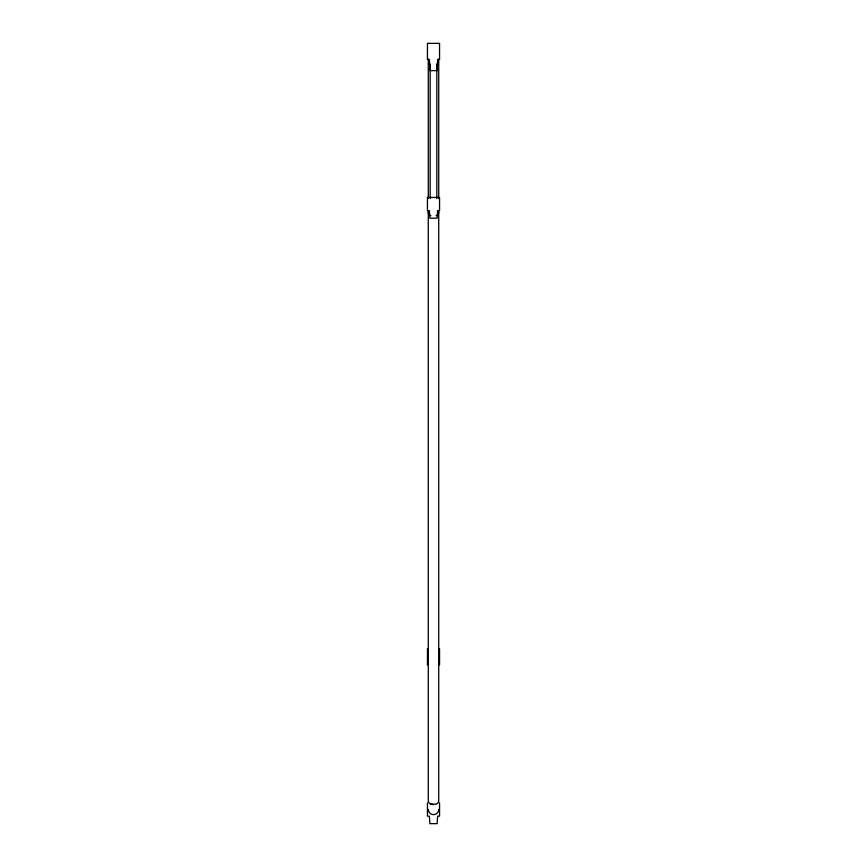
<?xml version="1.0" encoding="UTF-8"?>
<svg xmlns="http://www.w3.org/2000/svg" width="867" height="867" viewBox="0 0 867 867"><rect width="100%" height="100%" fill="white"/><g stroke="black" fill="none" stroke-linecap="round" stroke-linejoin="round"><path stroke-width="1.3" d="M428.276 210.627L428.276 800.891A5.224 3.761 0 0 0 430.888 804.143L436.112 804.143A5.224 3.761 0 0 0 438.724 800.891L438.724 210.627M430.888 804.143L433.5 804.652M439.558 648.809L439.558 664.935M439.558 802.907L439.558 816.161L437.607 816.161L437.141 823.65L429.859 823.65L429.393 816.161L427.442 816.161L427.442 802.907M438.724 59.129L438.724 198.456M436.827 63.985L436.827 198.651M430.173 63.985L430.173 198.651M428.276 59.129L428.276 198.456M427.442 648.809L427.442 664.935M438.724 212.469A5.224 3.761 0 0 1 436.112 215.72M430.888 215.72A5.224 3.761 0 0 1 428.276 212.469M438.724 809.41A5.224 5.224 0 0 1 433.5 814.633A5.224 5.224 0 0 1 428.276 809.41M437.607 59.476L437.163 70.606L429.837 70.606L429.393 59.476L427.442 59.476L427.442 43.35L439.558 43.35L439.558 59.476L437.607 59.476M437.607 210.703L437.141 218.191L429.859 218.191L429.393 210.703L427.442 210.703L427.442 197.448L439.558 197.448L439.558 210.703L437.607 210.703"/></g></svg>
